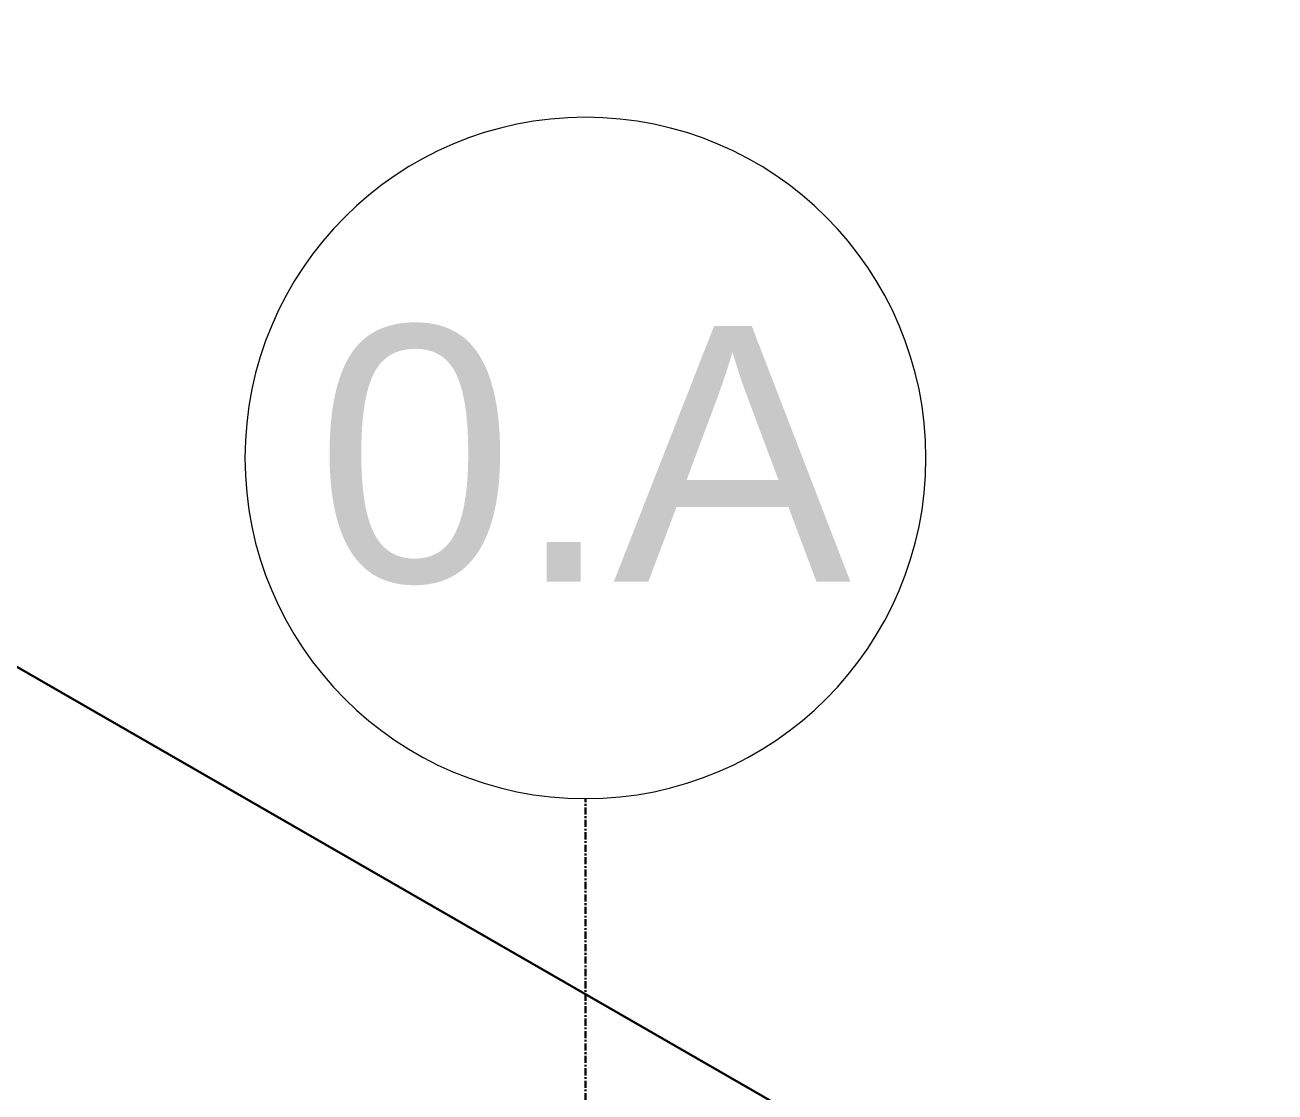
# Model space of a CAD drawing. Header units: inches. Extents: x 1822 to 8392, y -297 to 673.
# Drawn here: x 4878.2 to 4966.3, y 431.2 to 506.4 of the extents above; entities that cross this region are included whole.
import ezdxf

# ---------------------------------------------------------------- set-up
doc = ezdxf.new("R2010")
doc.units = ezdxf.units.IN
doc.header["$MEASUREMENT"] = 0
doc.linetypes.add('Grid Line 1_2__2_', pattern=[0.875, 0.5, -0.125, 0.125, -0.125])
for name, color, linetype, lineweight in [('0-3', 165, 'Continuous', 5), ('0-4', 250, 'Continuous', 5), ('G-ANNO-TEXT', 231, 'Continuous', 30), ('S-GRID-1', 1, 'Grid Line 1_2__2_', 30), ('S-GRID-IDEN', 1, 'Continuous', 9), ('S-GRID-IDEN-1', 147, 'Continuous', 9)]:
    doc.layers.add(name, color=color, linetype=linetype, lineweight=lineweight)
doc.styles.add('Arial_1', font='arial.ttf', dxfattribs={"height": 18})

# ---------------------------------------------------------------- blocks, each defined once
blk = doc.blocks.new('Grid - Grid Head - Circle-1738874-BUILDING ELEVATION - NORTH')
at = {"layer": 'S-GRID-IDEN-1'}
for start, end in [(0, 180), (180, 360)]:
    blk.add_arc((-11847.189, 475.863), 24, start, end, dxfattribs=at)
blk = doc.blocks.new('CTR - 1st Phase - Structure_rvt-2-BUILDING ELEVATION - NORTH')
at = {"layer": 'S-GRID-1'}
blk.add_line((-12087.189, -203.761), (-12087.189, 451.863), dxfattribs=at)
at = {"layer": '0-3'}
blk.add_blockref('Grid - Grid Head - Circle-1738874-BUILDING ELEVATION - NORTH', (-240, 0), dxfattribs=at)
at = {"layer": 'S-GRID-IDEN', "insert": (-12106.205, 485.15), "char_height": 18, "width": 45.753, "attachment_point": 1, "style": 'Arial_1'}
blk.add_mtext('0.A', dxfattribs=at)

msp = doc.modelspace()

# ---------------------------------------------------------------- linework, layer by layer
at = {"layer": 'G-ANNO-TEXT'}
msp.add_line((4966.29105, 410.13188), (4799.03048, 506.36726), dxfattribs=at)

# ---------------------------------------------------------------- block references
at = {"layer": '0-4'}
msp.add_blockref('CTR - 1st Phase - Structure_rvt-2-BUILDING ELEVATION - NORTH', (17004.87862, 0), dxfattribs=at)

doc.saveas('drawing.dxf')
